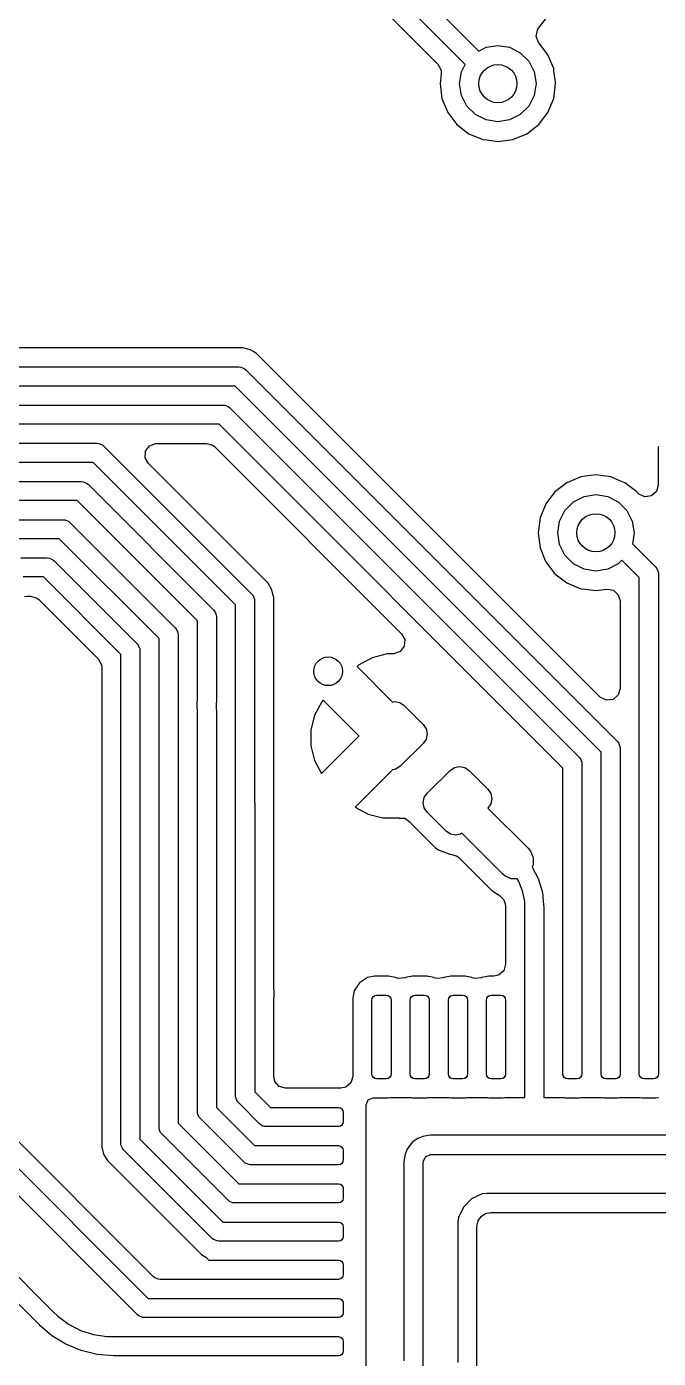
# Model space of a CAD drawing. Extents: x 51 to 261, y -150 to -32.
# Drawn here: x 107.19 to 113.81, y -113.8 to -99.86 of the extents above; entities that cross this region are included whole.
import ezdxf

# ---------------------------------------------------------------- set-up
doc = ezdxf.new("R2010")
doc.units = 0
doc.layers.add('BLACK', color=7, linetype='CONTINUOUS')

msp = doc.modelspace()

# ---------------------------------------------------------------- linework, layer by layer
at = {"layer": 'BLACK', "linetype": 'CONTINUOUS'}
for p, q in [((85.265167, -73.44569), (111.929977, -100.110501)), ((111.788556, -100.251922), (85.259042, -73.722408)), ((85.671223, -74.418139), (111.50213, -100.249046)), ((112.558311, -99.869282), (112.654565, -99.743841)), ((112.531797, -99.956805), (112.545835, -99.88836)), ((112.556992, -100.021974), (112.531797, -99.956805)), ((112.545835, -99.88836), (112.556992, -99.871)), ((112.556992, -99.871), (112.558309, -99.869283)), ((112.558309, -99.869283), (112.558311, -99.869282)), ((111.929977, -100.110501), (112.006422, -100.071551)), ((112.006422, -100.071551), (112.130029, -100.051974)), ((112.130029, -100.051974), (112.253636, -100.071551)), ((112.253636, -100.071551), (112.365143, -100.128367)), ((112.365143, -100.128367), (112.453636, -100.21686)), ((112.558309, -100.02369), (112.556992, -100.021974)), ((112.558311, -100.023692), (112.558309, -100.02369)), ((112.582745, -100.055535), (112.558311, -100.023692)), ((112.654564, -100.149131), (112.582745, -100.055535)), ((111.50213, -100.249046), (111.535615, -100.310369)), ((111.749606, -100.328367), (111.788556, -100.251922)), ((112.453636, -100.21686), (112.510452, -100.328367)), ((112.654564, -100.149132), (112.654564, -100.149131)), ((112.654565, -100.149133), (112.654564, -100.149132)), ((112.715073, -100.295212), (112.654565, -100.149133)), ((111.537388, -100.352912), (111.524347, -100.451972)), ((111.535615, -100.310369), (111.537388, -100.352912)), ((111.730029, -100.451974), (111.749606, -100.328367)), ((112.510452, -100.328367), (112.530029, -100.451974)), ((112.718218, -100.319103), (112.715073, -100.295212)), ((112.733582, -100.435806), (112.718218, -100.319103)), ((111.524347, -100.451972), (111.524347, -100.451975)), ((111.524347, -100.451975), (111.544984, -100.608734)), ((111.749606, -100.575581), (111.730029, -100.451974)), ((112.530029, -100.451974), (112.510452, -100.575581)), ((112.715073, -100.608736), (112.735711, -100.451974)), ((112.735711, -100.451974), (112.733582, -100.435806)), ((111.544984, -100.608734), (111.544985, -100.608736)), ((111.544985, -100.608736), (111.604768, -100.753066)), ((111.806422, -100.687088), (111.749606, -100.575581)), ((111.894915, -100.775581), (111.806422, -100.687088)), ((112.453636, -100.687088), (112.365143, -100.775581)), ((112.510452, -100.575581), (112.453636, -100.687088)), ((112.654565, -100.754815), (112.715073, -100.608736)), ((111.604768, -100.753066), (111.605493, -100.754815)), ((111.605493, -100.754815), (111.701747, -100.880256)), ((112.006422, -100.832397), (111.894915, -100.775581)), ((112.365143, -100.775581), (112.253636, -100.832397)), ((112.558311, -100.880256), (112.654565, -100.754815)), ((111.701747, -100.880256), (111.827188, -100.97651)), ((112.130029, -100.851974), (112.006422, -100.832397)), ((112.253636, -100.832397), (112.130029, -100.851974)), ((112.43287, -100.97651), (112.558311, -100.880256)), ((111.827188, -100.97651), (111.973267, -101.037018)), ((111.973267, -101.037018), (112.012978, -101.042246)), ((112.012978, -101.042246), (112.130028, -101.057656)), ((112.130028, -101.057656), (112.130029, -101.057656)), ((112.130029, -101.057656), (112.13003, -101.057656)), ((112.13003, -101.057656), (112.205417, -101.047731)), ((112.205417, -101.047731), (112.286791, -101.037018)), ((112.286791, -101.037018), (112.43287, -100.97651)), ((109.457728, -103.217982), (82.0855, -103.217982)), ((109.45773, -103.217982), (109.457728, -103.217982)), ((109.486257, -103.225626), (109.45773, -103.217982)), ((109.534159, -103.238461), (109.486257, -103.225626)), ((109.534162, -103.238463), (109.534159, -103.238461)), ((109.575058, -103.262075), (109.534162, -103.238463)), ((109.575061, -103.262075), (109.575058, -103.262075)), ((109.575061, -103.262076), (109.575061, -103.262075)), ((109.602672, -103.278017), (109.575061, -103.262076)), ((109.60268, -103.278023), (109.602672, -103.278017)), ((113.199308, -106.874651), (109.60268, -103.278023)), ((81.761, -103.418482), (109.418168, -103.418482)), ((109.418168, -103.418482), (109.437677, -103.420403)), ((109.437677, -103.420403), (109.473725, -103.435335)), ((109.473725, -103.435335), (109.488879, -103.447771)), ((109.488879, -103.447771), (113.382199, -107.341092)), ((109.376746, -103.618482), (81.661, -103.618482)), ((113.211489, -107.453224), (109.376746, -103.618482)), ((80.11, -103.818482), (109.212839, -103.818482)), ((109.212839, -103.818482), (109.252482, -103.818482)), ((109.252482, -103.818482), (109.271991, -103.820403)), ((109.271991, -103.820403), (109.308039, -103.835335)), ((109.308039, -103.835335), (109.323193, -103.847771)), ((109.323193, -103.847771), (112.982199, -107.506778)), ((109.051174, -104.018482), (80.01, -104.018482)), ((109.21106, -104.018482), (109.051174, -104.018482)), ((112.811489, -107.61891), (109.21106, -104.018482)), ((78.594903, -104.218482), (107.932168, -104.218482)), ((107.932168, -104.218482), (107.951677, -104.220403)), ((107.951677, -104.220403), (107.987725, -104.235335)), ((107.987725, -104.235335), (108.002879, -104.247771)), ((108.002879, -104.247771), (109.553182, -105.798075)), ((108.435835, -104.36934), (108.440819, -104.299648)), ((108.440819, -104.299648), (108.482691, -104.243715)), ((108.482691, -104.243715), (108.548155, -104.219298)), ((108.548155, -104.219298), (108.557001, -104.218982)), ((108.557001, -104.218982), (109.011612, -104.218982)), ((109.011612, -104.218982), (109.076649, -104.218982)), ((109.076649, -104.218982), (109.143688, -104.238667)), ((109.143688, -104.238667), (109.16433, -104.255301)), ((109.16433, -104.255301), (111.12105, -106.212021)), ((113.813737, -104.253004), (113.810989, -104.263258)), ((113.810989, -104.263258), (113.810989, -104.656573)), ((107.890746, -104.418482), (78.553482, -104.418482)), ((109.382471, -105.910206), (107.890746, -104.418482)), ((108.46932, -104.430663), (108.435835, -104.36934)), ((109.722931, -105.684274), (108.46932, -104.430663)), ((113.000237, -104.570956), (112.85416, -104.631463)), ((113.000239, -104.570955), (113.000237, -104.570956)), ((113.156999, -104.550318), (113.000239, -104.570955)), ((113.157001, -104.550318), (113.156999, -104.550318)), ((113.31376, -104.570955), (113.157001, -104.550318)), ((113.313762, -104.570956), (113.31376, -104.570955)), ((113.40843, -104.610169), (113.313762, -104.570956)), ((78.359903, -104.618482), (107.766482, -104.618482)), ((107.766482, -104.618482), (107.785991, -104.620403)), ((107.785991, -104.620403), (107.822039, -104.635335)), ((107.822039, -104.635335), (107.837193, -104.647771)), ((107.837193, -104.647771), (109.153181, -105.96376)), ((112.728718, -104.727718), (112.632463, -104.85316)), ((112.85416, -104.631463), (112.728718, -104.727718)), ((113.459841, -104.631464), (113.40843, -104.610169)), ((113.585282, -104.727718), (113.459841, -104.631464)), ((113.585284, -104.727721), (113.585282, -104.727718)), ((113.588615, -104.732061), (113.585284, -104.727721)), ((113.605786, -104.750286), (113.588615, -104.732061)), ((113.791304, -104.723612), (113.7385, -104.769367)), ((113.810989, -104.656573), (113.791304, -104.723612)), ((107.72506, -104.818482), (78.318482, -104.818482)), ((108.982471, -106.075892), (107.72506, -104.818482)), ((112.632463, -104.85316), (112.571956, -104.999237)), ((112.833393, -104.920886), (112.921886, -104.832393)), ((112.921886, -104.832393), (113.033393, -104.775577)), ((113.033393, -104.775577), (113.157, -104.756)), ((113.157, -104.756), (113.280607, -104.775577)), ((113.280607, -104.775577), (113.392114, -104.832393)), ((113.392114, -104.832393), (113.480607, -104.920886)), ((113.669342, -104.779311), (113.605786, -104.750286)), ((113.7385, -104.769367), (113.669342, -104.779311)), ((112.571955, -104.999239), (112.551318, -105.155998)), ((112.571956, -104.999237), (112.571955, -104.999239)), ((112.776577, -105.032393), (112.833393, -104.920886)), ((113.480607, -104.920886), (113.537423, -105.032393)), ((78.194217, -105.018482), (107.576304, -105.018482)), ((107.576304, -105.018482), (107.595813, -105.020403)), ((107.595813, -105.020403), (107.631861, -105.035335)), ((107.631861, -105.035335), (107.647015, -105.047771)), ((107.647015, -105.047771), (108.751355, -106.152112)), ((112.757, -105.156), (112.776577, -105.032393)), ((113.537423, -105.032393), (113.557, -105.156)), ((107.534882, -105.218482), (78.152796, -105.218482)), ((108.580644, -106.264243), (107.534882, -105.218482)), ((112.551318, -105.155998), (112.551318, -105.156001)), ((112.551318, -105.156001), (112.571955, -105.31276)), ((112.776577, -105.279607), (112.757, -105.156)), ((112.833393, -105.391114), (112.776577, -105.279607)), ((113.557, -105.156), (113.539009, -105.269587)), ((113.539009, -105.269587), (113.7822, -105.512778)), ((107.134934, -105.418482), (107.410618, -105.418482)), ((107.410618, -105.418482), (107.430127, -105.420403)), ((107.430127, -105.420403), (107.466175, -105.435335)), ((112.571955, -105.31276), (112.571956, -105.312762)), ((112.571956, -105.312762), (112.626418, -105.444246)), ((112.921886, -105.479607), (112.833393, -105.391114)), ((107.466175, -105.435335), (107.481329, -105.447771)), ((107.481329, -105.447771), (108.351355, -106.317798)), ((112.626418, -105.444246), (112.632464, -105.458841)), ((112.632464, -105.458841), (112.728718, -105.584282)), ((113.033393, -105.536423), (112.921886, -105.479607)), ((113.157, -105.556), (113.033393, -105.536423)), ((113.280607, -105.536423), (113.157, -105.556)), ((113.392114, -105.479607), (113.280607, -105.536423)), ((113.429149, -105.442571), (113.392114, -105.479607)), ((113.611489, -105.624911), (113.429149, -105.442571)), ((113.7822, -105.512778), (113.794636, -105.527932)), ((113.794636, -105.527932), (113.809568, -105.56398)), ((113.809568, -105.56398), (113.811489, -105.583489)), ((107.369196, -105.618482), (107.156269, -105.618482)), ((108.180644, -106.429929), (107.369196, -105.618482)), ((109.762493, -105.752797), (109.722931, -105.684274)), ((112.728718, -105.584282), (112.854159, -105.680536)), ((112.854159, -105.680536), (113.000238, -105.741044)), ((113.611489, -105.664), (113.611489, -105.624911)), ((113.611489, -110.048566), (113.611489, -105.664)), ((113.811489, -105.583489), (113.811489, -105.664)), ((113.811489, -105.664), (113.811489, -110.048566)), ((107.17122, -105.823205), (107.203309, -105.818982)), ((107.203309, -105.818982), (107.234785, -105.818982)), ((107.234785, -105.818982), (107.301824, -105.838667)), ((107.301824, -105.838667), (107.322466, -105.855301)), ((109.553182, -105.798075), (109.565619, -105.813228)), ((109.565619, -105.813228), (109.578469, -105.844251)), ((109.578469, -105.844251), (109.58055, -105.849276)), ((109.58055, -105.849276), (109.582471, -105.868785)), ((109.77474, -105.798504), (109.762493, -105.752797)), ((109.781451, -105.823553), (109.77474, -105.798504)), ((109.78297, -105.829221), (109.781451, -105.823553)), ((109.782971, -105.829225), (109.78297, -105.829221)), ((109.782971, -107.223263), (109.782971, -105.829225)), ((113.000238, -105.741044), (113.044841, -105.746916)), ((113.044841, -105.746916), (113.156999, -105.761682)), ((113.156999, -105.761682), (113.157, -105.761682)), ((113.157, -105.761682), (113.270805, -105.746699)), ((113.270805, -105.746699), (113.339839, -105.757464)), ((113.339839, -105.757464), (113.392095, -105.803844)), ((113.392095, -105.803844), (113.410989, -105.869638)), ((107.322466, -105.855301), (107.943825, -106.47666)), ((109.153181, -105.96376), (109.165618, -105.978913)), ((109.165618, -105.978913), (109.165618, -105.978914)), ((109.165618, -105.978914), (109.18055, -106.014962)), ((109.382471, -109.845628), (109.382471, -105.910206)), ((109.582471, -105.868785), (109.582471, -107.97789)), ((113.410989, -105.869638), (113.410989, -106.78697)), ((108.982471, -106.906938), (108.982471, -106.075892)), ((109.18055, -106.014962), (109.182471, -106.034471)), ((109.182471, -106.034471), (109.182471, -106.923623)), ((108.580644, -111.379767), (108.580644, -106.264243)), ((108.751355, -106.152112), (108.763792, -106.167265)), ((108.763792, -106.167265), (108.773938, -106.191761)), ((108.773938, -106.191761), (108.778723, -106.203313)), ((108.778723, -106.203313), (108.780644, -106.222822)), ((108.780644, -106.222822), (108.780644, -111.338345)), ((111.12105, -106.212021), (111.154535, -106.273344)), ((108.351355, -106.317798), (108.363792, -106.332951)), ((108.363792, -106.332951), (108.376584, -106.363834)), ((108.376584, -106.363834), (108.378723, -106.368999)), ((108.378723, -106.368999), (108.380644, -106.388508)), ((108.380644, -106.388508), (108.380644, -111.504031)), ((111.107679, -106.398969), (111.042215, -106.423386)), ((111.149551, -106.343036), (111.107679, -106.398969)), ((111.154535, -106.273344), (111.149551, -106.343036)), ((107.943825, -106.47666), (107.97731, -106.537983)), ((107.97731, -106.537983), (107.980144, -106.564341)), ((108.180644, -111.545453), (108.180644, -106.429929)), ((110.671095, -106.541819), (110.655147, -106.555439)), ((110.671104, -106.541813), (110.671095, -106.541819)), ((110.812797, -106.463916), (110.671104, -106.541813)), ((110.812807, -106.463913), (110.812797, -106.463916)), ((110.969418, -106.423702), (110.812807, -106.463913)), ((111.033369, -106.423702), (110.969418, -106.423702)), ((111.042215, -106.423386), (111.033369, -106.423702)), ((107.980144, -106.564341), (107.980144, -111.585015)), ((110.655147, -106.555439), (111.027866, -106.928158)), ((113.410989, -106.78697), (113.391304, -106.854009)), ((108.980655, -106.926942), (108.982285, -106.907407)), ((108.982878, -107.075943), (108.980655, -106.926942)), ((108.982285, -106.907407), (108.982471, -106.906938)), ((109.182471, -106.923623), (109.18087, -106.939876)), ((109.18087, -106.939876), (109.182941, -107.078593)), ((110.287972, -106.924942), (110.210071, -107.066642)), ((110.301594, -106.908993), (110.287972, -106.924942)), ((110.674313, -107.281712), (110.301594, -106.908993)), ((111.027866, -106.928158), (111.050273, -106.923702)), ((111.050273, -106.923702), (111.103849, -106.934359)), ((111.103849, -106.934359), (111.149268, -106.964707)), ((111.149268, -106.964707), (111.347258, -107.162697)), ((113.205786, -106.880683), (113.199308, -106.874651)), ((113.269342, -106.909708), (113.205786, -106.880683)), ((113.3385, -106.899764), (113.269342, -106.909708)), ((113.391304, -106.854009), (113.3385, -106.899764)), ((108.982471, -107.080086), (108.982878, -107.075943)), ((108.982471, -111.215908), (108.982471, -107.080086)), ((109.182941, -107.078593), (109.182471, -107.084226)), ((109.182471, -107.084226), (109.182471, -111.174486)), ((110.210068, -107.066652), (110.169857, -107.223263)), ((110.210071, -107.066642), (110.210068, -107.066652)), ((109.782971, -107.931434), (109.782971, -107.223263)), ((110.169857, -107.223263), (110.169857, -107.384974)), ((111.347258, -107.162697), (111.377606, -107.208116)), ((111.377606, -107.208116), (111.388263, -107.261692)), ((110.283411, -107.674999), (110.673721, -107.284689)), ((110.673721, -107.284689), (110.674313, -107.281712)), ((111.347258, -107.360687), (111.106842, -107.601103)), ((111.377606, -107.315267), (111.347258, -107.360687)), ((111.388263, -107.261692), (111.377606, -107.315267)), ((113.382199, -107.341092), (113.394636, -107.356245)), ((113.394636, -107.356245), (113.399009, -107.366803)), ((113.399009, -107.366803), (113.409568, -107.392294)), ((110.169857, -107.384974), (110.210071, -107.541594)), ((112.982199, -107.506778), (112.994636, -107.521931)), ((112.994636, -107.521931), (112.994636, -107.521932)), ((112.994636, -107.521932), (113.009568, -107.55798)), ((113.211489, -110.048566), (113.211489, -107.453224)), ((113.409568, -107.392294), (113.411489, -107.411803)), ((113.411489, -107.411803), (113.411489, -110.048566)), ((110.210071, -107.541594), (110.210071, -107.541595)), ((110.210071, -107.541595), (110.28341, -107.674998)), ((111.027272, -107.638243), (110.636964, -108.028552)), ((111.061422, -107.631451), (111.027272, -107.638243)), ((111.106842, -107.601103), (111.061422, -107.631451)), ((111.389684, -107.883945), (111.6301, -107.643529)), ((111.6301, -107.643529), (111.67552, -107.613181)), ((111.67552, -107.613181), (111.729095, -107.602524)), ((111.729095, -107.602524), (111.782671, -107.613181)), ((111.782671, -107.613181), (111.82809, -107.643529)), ((111.82809, -107.643529), (112.02608, -107.841519)), ((112.811489, -110.048566), (112.811489, -107.61891)), ((113.009568, -107.55798), (113.011489, -107.577489)), ((113.011489, -107.577489), (113.011489, -110.048566)), ((110.28341, -107.674998), (110.283411, -107.674999)), ((109.783452, -107.938775), (109.782971, -107.931434)), ((109.783452, -109.87435), (109.783452, -107.938775)), ((111.348679, -107.98294), (111.359336, -107.929365)), ((111.359336, -107.929365), (111.389684, -107.883945)), ((112.02608, -107.841519), (112.056428, -107.886938)), ((112.056428, -107.886938), (112.067085, -107.940514)), ((112.067085, -107.940514), (112.056428, -107.994089)), ((109.582471, -107.97789), (109.582952, -107.982775)), ((109.582952, -107.982775), (109.582952, -109.876781)), ((110.636964, -108.028552), (110.770372, -108.101894)), ((111.359336, -108.036516), (111.348679, -107.98294)), ((111.389684, -108.081935), (111.359336, -108.036516)), ((112.056428, -107.994089), (112.026477, -108.038914)), ((112.026477, -108.038914), (112.446693, -108.45913)), ((110.770372, -108.101894), (110.92699, -108.142107)), ((110.92699, -108.142107), (110.926996, -108.142108)), ((110.926996, -108.142108), (111.088695, -108.142108)), ((111.088695, -108.142108), (111.096435, -108.14113)), ((111.096435, -108.14113), (111.096746, -108.143592)), ((111.096746, -108.143592), (111.154358, -108.14555)), ((111.154358, -108.14555), (111.211819, -108.185298)), ((111.211819, -108.185298), (111.213777, -108.187784)), ((111.213777, -108.187784), (111.219689, -108.195489)), ((111.219689, -108.195489), (111.219699, -108.1955)), ((111.219699, -108.1955), (111.474111, -108.449911)), ((111.587674, -108.279925), (111.389684, -108.081935)), ((111.633093, -108.310273), (111.587674, -108.279925)), ((111.686669, -108.32093), (111.633093, -108.310273)), ((111.740244, -108.310273), (111.686669, -108.32093)), ((111.751499, -108.302752), (111.740244, -108.310273)), ((112.177285, -108.728538), (111.751499, -108.302752)), ((111.474111, -108.449911), (111.47412, -108.449919)), ((111.47412, -108.449919), (111.505609, -108.474082)), ((111.505609, -108.474082), (111.513792, -108.480361)), ((111.513792, -108.480361), (111.62663, -108.52143)), ((112.446693, -108.45913), (112.470385, -108.487998)), ((112.470385, -108.487998), (112.498829, -108.556669)), ((111.62663, -108.52143), (111.635265, -108.52143)), ((111.635265, -108.52143), (111.702304, -108.541115)), ((111.702304, -108.541115), (111.722946, -108.557749)), ((111.722946, -108.557749), (111.90352, -108.738322)), ((112.498829, -108.630999), (112.488097, -108.656907)), ((112.498829, -108.556669), (112.498829, -108.630999)), ((111.90352, -108.738322), (112.07191, -108.906712)), ((112.206153, -108.75223), (112.177285, -108.728538)), ((112.274824, -108.780674), (112.206153, -108.75223)), ((112.488097, -108.656907), (112.552015, -108.776458)), ((112.552015, -108.776458), (112.596465, -108.922964)), ((112.07191, -108.906712), (112.133917, -108.942512)), ((112.332326, -108.780674), (112.274824, -108.780674)), ((112.345343, -108.80015), (112.332326, -108.780674)), ((112.389143, -108.905869), (112.345343, -108.80015)), ((112.41147, -109.018103), (112.389143, -108.905869)), ((112.133917, -108.942512), (112.14543, -108.949159)), ((112.14543, -108.949159), (112.193645, -108.999727)), ((112.193645, -108.999727), (112.206368, -109.040361)), ((112.206368, -109.040361), (112.209927, -109.067394)), ((112.41147, -109.07532), (112.41147, -109.018103)), ((112.596465, -108.922964), (112.609542, -109.055751)), ((112.609542, -109.055751), (112.609568, -109.055814)), ((112.609568, -109.055814), (112.611489, -109.075323)), ((112.209927, -109.067394), (112.210988, -109.083582)), ((112.210988, -109.083582), (112.210987, -109.132886)), ((112.210987, -109.132886), (112.210989, -109.132911)), ((112.210989, -109.132911), (112.210989, -109.674066)), ((112.411489, -109.07532), (112.41147, -109.07532)), ((112.411489, -109.075323), (112.411489, -109.07532)), ((112.411489, -110.048566), (112.411489, -109.075323)), ((112.611489, -109.075323), (112.611489, -110.048566)), ((112.191304, -109.741105), (112.1385, -109.78686)), ((112.210989, -109.674066), (112.191304, -109.741105)), ((109.382544, -109.846378), (109.382471, -109.845628)), ((109.382482, -109.847134), (109.382544, -109.846378)), ((109.382952, -109.878333), (109.382482, -109.847134)), ((109.382952, -111.050703), (109.382952, -109.878333)), ((109.582952, -109.876781), (109.584452, -109.976354)), ((109.783466, -109.876217), (109.783452, -109.87435)), ((109.785525, -110.012891), (109.783466, -109.876217)), ((110.680888, -109.867965), (110.625522, -109.950826)), ((110.763749, -109.812599), (110.680888, -109.867965)), ((110.763753, -109.812598), (110.763749, -109.812599)), ((110.836812, -109.798066), (110.763753, -109.812598)), ((110.836815, -109.798066), (110.836812, -109.798066)), ((110.986163, -109.798066), (110.836815, -109.798066)), ((110.986165, -109.798066), (110.986163, -109.798066)), ((111.059229, -109.812599), (110.986165, -109.798066)), ((111.064037, -109.814591), (111.059229, -109.812599)), ((111.089472, -109.82206), (111.064037, -109.814591)), ((111.158941, -109.814591), (111.089472, -109.82206)), ((111.163748, -109.812599), (111.158941, -109.814591)), ((111.236813, -109.798066), (111.163748, -109.812599)), ((111.236815, -109.798066), (111.236813, -109.798066)), ((111.386163, -109.798066), (111.236815, -109.798066)), ((111.386165, -109.798066), (111.386163, -109.798066)), ((111.459229, -109.812599), (111.386165, -109.798066)), ((111.464037, -109.814591), (111.459229, -109.812599)), ((111.489472, -109.82206), (111.464037, -109.814591)), ((111.558941, -109.814591), (111.489472, -109.82206)), ((111.563748, -109.812599), (111.558941, -109.814591)), ((111.636813, -109.798066), (111.563748, -109.812599)), ((111.636815, -109.798066), (111.636813, -109.798066)), ((111.786163, -109.798066), (111.636815, -109.798066)), ((111.786165, -109.798066), (111.786163, -109.798066)), ((111.859229, -109.812599), (111.786165, -109.798066)), ((111.864037, -109.814591), (111.859229, -109.812599)), ((111.889472, -109.82206), (111.864037, -109.814591)), ((111.958941, -109.814591), (111.889472, -109.82206)), ((111.963748, -109.812599), (111.958941, -109.814591)), ((112.036813, -109.798066), (111.963748, -109.812599)), ((112.086989, -109.798066), (112.036813, -109.798066)), ((112.1385, -109.78686), (112.086989, -109.798066)), ((105.250772, -109.957191), (108.467147, -113.173566)), ((108.5207, -112.944277), (105.483865, -109.907442)), ((109.584452, -109.976354), (109.582952, -109.994364)), ((109.582952, -109.994364), (109.582952, -111.009281)), ((109.783452, -110.036496), (109.785366, -110.021054)), ((109.784585, -110.020964), (109.785522, -110.0129)), ((109.785366, -110.021054), (109.784585, -110.020964)), ((109.785522, -110.0129), (109.785525, -110.012891)), ((110.625521, -109.95083), (110.610989, -110.023887)), ((110.610989, -110.023887), (110.610989, -110.849066)), ((110.625522, -109.950826), (110.625521, -109.95083)), ((110.811489, -110.048566), (110.815295, -110.029432)), ((110.815295, -110.029432), (110.826134, -110.013211)), ((110.826134, -110.013211), (110.842355, -110.002372)), ((110.842355, -110.002372), (110.861489, -109.998566)), ((110.861489, -109.998566), (110.961489, -109.998566)), ((110.961489, -109.998566), (110.980623, -110.002372)), ((110.980623, -110.002372), (110.996844, -110.013211)), ((110.996844, -110.013211), (111.007683, -110.029432)), ((111.007683, -110.029432), (111.011489, -110.048566)), ((111.211489, -110.048566), (111.215295, -110.029432)), ((111.215295, -110.029432), (111.226134, -110.013211)), ((111.226134, -110.013211), (111.242355, -110.002372)), ((111.242355, -110.002372), (111.261489, -109.998566)), ((111.261489, -109.998566), (111.361489, -109.998566)), ((111.361489, -109.998566), (111.380623, -110.002372)), ((111.380623, -110.002372), (111.396844, -110.013211)), ((111.396844, -110.013211), (111.407683, -110.029432)), ((111.407683, -110.029432), (111.411489, -110.048566)), ((111.611489, -110.048566), (111.615295, -110.029432)), ((111.615295, -110.029432), (111.626134, -110.013211)), ((111.626134, -110.013211), (111.642355, -110.002372)), ((111.642355, -110.002372), (111.661489, -109.998566)), ((111.661489, -109.998566), (111.761489, -109.998566)), ((111.761489, -109.998566), (111.780623, -110.002372)), ((111.780623, -110.002372), (111.796844, -110.013211)), ((111.796844, -110.013211), (111.807683, -110.029432)), ((111.807683, -110.029432), (111.811489, -110.048566)), ((112.011489, -110.048566), (112.015295, -110.029432)), ((112.015295, -110.029432), (112.026134, -110.013211)), ((112.026134, -110.013211), (112.042355, -110.002372)), ((112.042355, -110.002372), (112.061489, -109.998566)), ((112.061489, -109.998566), (112.161489, -109.998566)), ((112.161489, -109.998566), (112.180623, -110.002372)), ((112.180623, -110.002372), (112.196844, -110.013211)), ((112.196844, -110.013211), (112.207683, -110.029432)), ((112.207683, -110.029432), (112.211489, -110.048566)), ((108.355014, -113.344277), (105.080061, -110.069324)), ((109.783452, -110.849066), (109.783452, -110.036496)), ((110.811489, -110.823566), (110.811489, -110.048566)), ((111.011489, -110.048566), (111.011489, -110.823566)), ((111.211489, -110.823566), (111.211489, -110.048566)), ((111.411489, -110.048566), (111.411489, -110.823566)), ((111.611489, -110.823566), (111.611489, -110.048566)), ((111.811489, -110.048566), (111.811489, -110.823566)), ((112.011489, -110.823566), (112.011489, -110.048566)), ((112.211489, -110.048566), (112.211489, -110.823566)), ((112.411489, -110.436066), (112.411489, -110.048566)), ((112.611489, -110.048566), (112.611489, -110.436066)), ((112.811489, -110.823566), (112.811489, -110.048566)), ((113.011489, -110.048566), (113.011489, -110.823566)), ((113.211489, -110.823566), (113.211489, -110.048566)), ((113.411489, -110.048566), (113.411489, -110.823566)), ((113.611489, -110.823566), (113.611489, -110.048566)), ((113.811489, -110.048566), (113.811489, -110.823566)), ((112.411489, -111.067566), (112.411489, -110.436066)), ((112.611489, -110.436066), (112.611489, -111.067566)), ((109.794658, -110.900577), (109.783452, -110.849066)), ((110.610989, -110.849066), (110.591304, -110.916105)), ((110.815295, -110.8427), (110.811489, -110.823566)), ((110.826134, -110.858921), (110.815295, -110.8427)), ((110.842355, -110.86976), (110.826134, -110.858921)), ((110.861489, -110.873566), (110.842355, -110.86976)), ((110.980623, -110.86976), (110.961489, -110.873566)), ((110.996844, -110.858921), (110.980623, -110.86976)), ((111.007683, -110.8427), (110.996844, -110.858921)), ((111.011489, -110.823566), (111.007683, -110.8427)), ((111.215295, -110.8427), (111.211489, -110.823566)), ((111.226134, -110.858921), (111.215295, -110.8427)), ((111.242355, -110.86976), (111.226134, -110.858921)), ((111.261489, -110.873566), (111.242355, -110.86976)), ((111.380623, -110.86976), (111.361489, -110.873566)), ((111.396844, -110.858921), (111.380623, -110.86976)), ((111.407683, -110.8427), (111.396844, -110.858921)), ((111.411489, -110.823566), (111.407683, -110.8427)), ((111.615295, -110.8427), (111.611489, -110.823566)), ((111.626134, -110.858921), (111.615295, -110.8427)), ((111.642355, -110.86976), (111.626134, -110.858921)), ((111.661489, -110.873566), (111.642355, -110.86976)), ((111.780623, -110.86976), (111.761489, -110.873566)), ((111.796844, -110.858921), (111.780623, -110.86976)), ((111.807683, -110.8427), (111.796844, -110.858921)), ((111.811489, -110.823566), (111.807683, -110.8427)), ((112.015295, -110.8427), (112.011489, -110.823566)), ((112.026134, -110.858921), (112.015295, -110.8427)), ((112.042355, -110.86976), (112.026134, -110.858921)), ((112.061489, -110.873566), (112.042355, -110.86976)), ((112.180623, -110.86976), (112.161489, -110.873566)), ((112.196844, -110.858921), (112.180623, -110.86976)), ((112.207683, -110.8427), (112.196844, -110.858921)), ((112.211489, -110.823566), (112.207683, -110.8427)), ((112.815295, -110.8427), (112.811489, -110.823566)), ((112.826134, -110.858921), (112.815295, -110.8427)), ((112.842355, -110.86976), (112.826134, -110.858921)), ((112.861489, -110.873566), (112.842355, -110.86976)), ((112.980623, -110.86976), (112.961489, -110.873566)), ((112.996844, -110.858921), (112.980623, -110.86976)), ((113.007683, -110.8427), (112.996844, -110.858921)), ((113.011489, -110.823566), (113.007683, -110.8427)), ((113.215295, -110.8427), (113.211489, -110.823566)), ((113.226134, -110.858921), (113.215295, -110.8427)), ((113.242355, -110.86976), (113.226134, -110.858921)), ((113.261489, -110.873566), (113.242355, -110.86976)), ((113.380623, -110.86976), (113.361489, -110.873566)), ((113.396844, -110.858921), (113.380623, -110.86976)), ((113.407683, -110.8427), (113.396844, -110.858921)), ((113.411489, -110.823566), (113.407683, -110.8427)), ((113.615295, -110.8427), (113.611489, -110.823566)), ((113.626134, -110.858921), (113.615295, -110.8427)), ((113.642355, -110.86976), (113.626134, -110.858921)), ((113.661489, -110.873566), (113.642355, -110.86976)), ((113.780623, -110.86976), (113.761489, -110.873566)), ((113.796844, -110.858921), (113.780623, -110.86976)), ((113.807683, -110.8427), (113.796844, -110.858921)), ((113.811489, -110.823566), (113.807683, -110.8427)), ((109.582952, -111.009281), (109.747237, -111.173566)), ((109.840413, -110.953381), (109.794658, -110.900577)), ((109.907452, -110.973066), (109.840413, -110.953381)), ((110.486989, -110.973066), (109.907452, -110.973066)), ((110.5385, -110.96186), (110.486989, -110.973066)), ((110.591304, -110.916105), (110.5385, -110.96186)), ((110.961489, -110.873566), (110.861489, -110.873566)), ((111.361489, -110.873566), (111.261489, -110.873566)), ((111.761489, -110.873566), (111.661489, -110.873566)), ((112.161489, -110.873566), (112.061489, -110.873566)), ((112.961489, -110.873566), (112.861489, -110.873566)), ((113.361489, -110.873566), (113.261489, -110.873566)), ((113.761489, -110.873566), (113.661489, -110.873566)), ((109.384873, -111.070212), (109.382952, -111.050703)), ((109.399805, -111.10626), (109.384873, -111.070212)), ((109.412241, -111.121414), (109.399805, -111.10626)), ((109.635104, -111.344277), (109.412241, -111.121414)), ((110.749239, -111.146814), (110.770913, -111.094488)), ((110.749239, -113.973566), (110.749239, -111.146814)), ((110.770913, -111.094488), (110.823239, -111.072814)), ((110.823239, -111.072814), (110.833191, -111.073796)), ((110.833191, -111.073796), (110.8332, -111.07371)), ((110.8332, -111.07371), (110.836813, -111.074066)), ((110.836813, -111.074066), (110.836815, -111.074066)), ((110.836815, -111.074066), (110.986162, -111.074066)), ((110.986162, -111.074066), (110.986163, -111.074066)), ((110.986163, -111.074066), (111.001705, -111.070974)), ((111.001705, -111.070974), (111.011692, -111.068988)), ((111.011692, -111.068988), (111.026128, -111.067566)), ((111.026128, -111.067566), (111.19685, -111.067566)), ((111.19685, -111.067566), (111.211286, -111.068988)), ((111.211286, -111.068988), (111.221272, -111.070974)), ((111.221272, -111.070974), (111.236815, -111.074066)), ((111.236815, -111.074066), (111.236816, -111.074066)), ((111.236816, -111.074066), (111.386162, -111.074066)), ((111.386162, -111.074066), (111.386163, -111.074066)), ((111.386163, -111.074066), (111.401705, -111.070974)), ((111.401705, -111.070974), (111.411692, -111.068988)), ((111.411692, -111.068988), (111.426128, -111.067566)), ((111.426128, -111.067566), (111.59685, -111.067566)), ((111.59685, -111.067566), (111.611286, -111.068988)), ((111.611286, -111.068988), (111.621272, -111.070974)), ((111.621272, -111.070974), (111.636815, -111.074066)), ((111.636815, -111.074066), (111.636816, -111.074066)), ((111.636816, -111.074066), (111.786162, -111.074066)), ((111.786162, -111.074066), (111.786163, -111.074066)), ((111.786163, -111.074066), (111.801705, -111.070974)), ((111.801705, -111.070974), (111.811692, -111.068988)), ((111.811692, -111.068988), (111.826128, -111.067566)), ((111.826128, -111.067566), (111.99685, -111.067566)), ((111.99685, -111.067566), (112.011286, -111.068988)), ((112.011286, -111.068988), (112.021272, -111.070974)), ((112.021272, -111.070974), (112.036815, -111.074066)), ((112.036815, -111.074066), (112.036816, -111.074066)), ((112.036816, -111.074066), (112.186162, -111.074066)), ((112.186162, -111.074066), (112.186163, -111.074066)), ((112.186163, -111.074066), (112.201705, -111.070974)), ((112.201705, -111.070974), (112.211692, -111.068988)), ((112.211692, -111.068988), (112.226128, -111.067566)), ((112.226128, -111.067566), (112.411489, -111.067566)), ((112.611489, -111.067566), (112.79685, -111.067566)), ((112.79685, -111.067566), (112.811286, -111.068988)), ((112.811286, -111.068988), (112.821272, -111.070974)), ((112.821272, -111.070974), (112.836815, -111.074066)), ((112.836815, -111.074066), (112.836816, -111.074066)), ((112.836816, -111.074066), (112.986162, -111.074066)), ((112.986162, -111.074066), (112.986163, -111.074066)), ((112.986163, -111.074066), (113.001705, -111.070974)), ((113.001705, -111.070974), (113.011692, -111.068988)), ((113.011692, -111.068988), (113.026128, -111.067566)), ((113.026128, -111.067566), (113.19685, -111.067566)), ((113.19685, -111.067566), (113.211286, -111.068988)), ((113.211286, -111.068988), (113.221272, -111.070974)), ((113.221272, -111.070974), (113.236815, -111.074066)), ((113.236815, -111.074066), (113.236816, -111.074066)), ((113.236816, -111.074066), (113.386162, -111.074066)), ((113.386162, -111.074066), (113.386163, -111.074066)), ((113.386163, -111.074066), (113.401705, -111.070974)), ((113.401705, -111.070974), (113.411692, -111.068988)), ((113.411692, -111.068988), (113.426128, -111.067566)), ((113.426128, -111.067566), (113.59685, -111.067566)), ((113.59685, -111.067566), (113.611286, -111.068988)), ((113.611286, -111.068988), (113.621272, -111.070974)), ((113.621272, -111.070974), (113.636815, -111.074066)), ((113.636815, -111.074066), (113.636816, -111.074066)), ((113.636816, -111.074066), (113.786162, -111.074066)), ((113.786162, -111.074066), (113.786163, -111.074066)), ((113.786163, -111.074066), (113.801705, -111.070974)), ((113.801705, -111.070974), (113.811692, -111.068988)), ((108.984392, -111.235417), (108.982471, -111.215908)), ((108.999324, -111.271465), (108.984392, -111.235417)), ((109.01176, -111.286619), (108.999324, -111.271465)), ((109.469418, -111.744277), (109.01176, -111.286619)), ((109.182471, -111.174486), (109.581551, -111.573566)), ((109.747237, -111.173566), (110.461489, -111.173566)), ((110.461489, -111.173566), (110.480623, -111.177372)), ((110.480623, -111.177372), (110.496844, -111.188211)), ((110.496844, -111.188211), (110.507683, -111.204432)), ((110.507683, -111.204432), (110.511489, -111.223566)), ((110.511489, -111.223566), (110.511489, -111.323566)), ((108.582565, -111.399276), (108.580644, -111.379767)), ((108.597497, -111.435324), (108.582565, -111.399276)), ((108.780644, -111.338345), (109.415865, -111.973566)), ((109.64893, -111.355623), (109.635104, -111.344277)), ((109.651134, -111.358921), (109.64893, -111.355623)), ((109.667355, -111.36976), (109.651134, -111.358921)), ((109.686489, -111.373566), (109.667355, -111.36976)), ((109.705815, -111.373566), (109.686489, -111.373566)), ((110.073989, -111.373566), (109.705815, -111.373566)), ((110.461489, -111.373566), (110.073989, -111.373566)), ((110.480623, -111.36976), (110.461489, -111.373566)), ((110.496844, -111.358921), (110.480623, -111.36976)), ((110.507683, -111.3427), (110.496844, -111.358921)), ((110.511489, -111.323566), (110.507683, -111.3427)), ((108.182565, -111.564962), (108.180644, -111.545453)), ((108.197497, -111.60101), (108.182565, -111.564962)), ((108.380644, -111.504031), (109.250179, -112.373566)), ((108.609933, -111.450478), (108.597497, -111.435324)), ((109.303732, -112.144277), (108.609933, -111.450478)), ((111.233976, -111.536013), (111.181055, -111.610599)), ((111.233978, -111.536011), (111.233976, -111.536013)), ((111.292276, -111.49938), (111.233978, -111.536011)), ((111.344593, -111.47771), (111.292276, -111.49938)), ((111.344603, -111.477707), (111.344593, -111.47771)), ((111.400946, -111.4665), (111.344603, -111.477707)), ((111.423239, -111.462066), (111.400946, -111.4665)), ((115.675239, -111.462066), (111.423239, -111.462066)), ((107.980144, -111.585015), (107.980819, -111.587533)), ((107.980819, -111.587533), (108.000623, -111.661443)), ((108.000623, -111.661443), (108.000624, -111.661444)), ((108.000624, -111.661444), (108.034142, -111.719499)), ((108.209933, -111.616164), (108.197497, -111.60101)), ((109.138046, -112.544277), (108.209933, -111.616164)), ((109.581551, -111.573566), (110.073989, -111.573566)), ((110.073989, -111.573566), (110.461489, -111.573566)), ((110.461489, -111.573566), (110.480623, -111.577372)), ((110.480623, -111.577372), (110.496844, -111.588211)), ((110.496844, -111.588211), (110.507683, -111.604432)), ((110.507683, -111.604432), (110.511489, -111.623566)), ((110.511489, -111.623566), (110.511489, -111.723566)), ((111.15938, -111.66293), (111.143739, -111.741567)), ((111.159383, -111.66292), (111.15938, -111.66293)), ((111.181055, -111.610599), (111.159383, -111.66292)), ((111.349239, -111.741566), (111.370913, -111.68924)), ((111.370913, -111.68924), (111.423239, -111.667566)), ((111.423239, -111.667566), (115.675239, -111.667566)), ((108.034142, -111.719499), (108.040184, -111.729964)), ((108.040184, -111.729964), (108.968297, -112.658077)), ((109.484572, -111.756713), (109.469418, -111.744277)), ((109.52062, -111.771645), (109.484572, -111.756713)), ((109.540129, -111.773566), (109.52062, -111.771645)), ((109.686489, -111.773566), (109.540129, -111.773566)), ((110.461489, -111.773566), (109.686489, -111.773566)), ((110.480623, -111.76976), (110.461489, -111.773566)), ((110.496844, -111.758921), (110.480623, -111.76976)), ((110.507683, -111.7427), (110.496844, -111.758921)), ((110.511489, -111.723566), (110.507683, -111.7427)), ((111.143739, -111.741567), (111.143739, -113.828619)), ((111.349239, -114.067566), (111.349239, -111.741566)), ((109.415865, -111.973566), (110.073989, -111.973566)), ((110.073989, -111.973566), (110.461489, -111.973566)), ((110.461489, -111.973566), (110.480623, -111.977372)), ((110.480623, -111.977372), (110.496844, -111.988211)), ((110.496844, -111.988211), (110.507683, -112.004432)), ((110.507683, -112.004432), (110.511489, -112.023566)), ((110.511489, -112.123566), (110.507683, -112.1427)), ((110.511489, -112.023566), (110.511489, -112.123566)), ((111.964948, -112.079672), (111.854843, -112.131015)), ((111.96495, -112.079672), (111.964948, -112.079672)), ((112.015128, -112.073066), (111.96495, -112.079672)), ((115.00785, -112.073066), (112.015128, -112.073066)), ((109.318886, -112.156713), (109.303732, -112.144277)), ((109.354934, -112.171645), (109.318886, -112.156713)), ((109.374443, -112.173566), (109.354934, -112.171645)), ((109.686489, -112.173566), (109.374443, -112.173566)), ((110.461489, -112.173566), (109.686489, -112.173566)), ((110.480623, -112.16976), (110.461489, -112.173566)), ((110.496844, -112.158921), (110.480623, -112.16976)), ((110.507683, -112.1427), (110.496844, -112.158921)), ((111.768936, -112.216922), (111.717595, -112.327026)), ((111.854843, -112.131015), (111.768936, -112.216922)), ((109.250179, -112.373566), (110.073989, -112.373566)), ((110.073989, -112.373566), (110.461489, -112.373566)), ((110.461489, -112.373566), (110.480623, -112.377372)), ((110.480623, -112.377372), (110.496844, -112.388211)), ((110.496844, -112.388211), (110.507683, -112.404432)), ((111.711858, -112.370598), (111.710989, -112.377203)), ((111.710989, -112.377203), (111.710989, -113.842965)), ((111.717594, -112.327028), (111.711858, -112.370598)), ((111.717595, -112.327026), (111.717594, -112.327028)), ((111.911489, -112.417566), (111.92245, -112.36246)), ((111.92245, -112.36246), (111.953666, -112.315743)), ((111.953666, -112.315743), (112.000383, -112.284527)), ((112.000383, -112.284527), (112.055489, -112.273566)), ((112.055489, -112.273566), (114.967489, -112.273566)), ((110.507683, -112.5427), (110.496844, -112.558921)), ((110.507683, -112.404432), (110.511489, -112.423566)), ((110.511489, -112.523566), (110.507683, -112.5427)), ((110.511489, -112.423566), (110.511489, -112.523566)), ((111.911489, -114.818707), (111.911489, -112.417566)), ((108.968297, -112.658077), (109.024246, -112.714026)), ((109.1532, -112.556713), (109.138046, -112.544277)), ((109.189248, -112.571645), (109.1532, -112.556713)), ((109.208757, -112.573566), (109.189248, -112.571645)), ((109.686489, -112.573566), (109.208757, -112.573566)), ((110.461489, -112.573566), (109.686489, -112.573566)), ((110.480623, -112.56976), (110.461489, -112.573566)), ((110.496844, -112.558921), (110.480623, -112.56976)), ((106.906818, -112.747723), (107.469057, -113.309962)), ((109.024246, -112.714026), (109.024247, -112.714027)), ((109.024247, -112.714027), (109.024249, -112.714028)), ((109.024249, -112.714028), (109.072142, -112.741679)), ((109.072142, -112.741679), (109.102546, -112.773566)), ((109.102546, -112.773566), (110.073989, -112.773566)), ((110.073989, -112.773566), (110.461489, -112.773566)), ((110.461489, -112.773566), (110.480623, -112.777372)), ((110.480623, -112.777372), (110.496844, -112.788211)), ((110.496844, -112.788211), (110.507683, -112.804432)), ((110.507683, -112.804432), (110.511489, -112.823566)), ((107.327635, -113.451384), (106.765396, -112.889145)), ((108.535853, -112.956713), (108.5207, -112.944277)), ((108.538724, -112.957902), (108.535853, -112.956713)), ((108.571902, -112.971645), (108.538724, -112.957902)), ((110.496844, -112.958921), (110.480623, -112.96976)), ((110.507683, -112.9427), (110.496844, -112.958921)), ((110.511489, -112.923566), (110.507683, -112.9427)), ((110.511489, -112.823566), (110.511489, -112.923566)), ((108.591411, -112.973566), (108.571902, -112.971645)), ((109.686489, -112.973566), (108.591411, -112.973566)), ((110.461489, -112.973566), (109.686489, -112.973566)), ((110.480623, -112.96976), (110.461489, -112.973566)), ((108.467147, -113.173566), (110.073989, -113.173566)), ((110.073989, -113.173566), (110.461489, -113.173566)), ((110.461489, -113.173566), (110.480623, -113.177372)), ((110.480623, -113.177372), (110.496844, -113.188211)), ((110.496844, -113.188211), (110.507683, -113.204432)), ((110.507683, -113.204432), (110.511489, -113.223566)), ((110.511489, -113.223566), (110.511489, -113.323566)), ((107.469057, -113.309962), (107.469059, -113.309965)), ((107.469059, -113.309965), (107.469061, -113.309966)), ((107.469061, -113.309966), (107.469091, -113.309936)), ((107.469091, -113.309936), (107.519173, -113.360023)), ((107.519173, -113.360023), (107.633773, -113.443294)), ((108.370168, -113.356713), (108.355014, -113.344277)), ((108.406216, -113.371645), (108.370168, -113.356713)), ((108.425725, -113.373566), (108.406216, -113.371645)), ((109.686489, -113.373566), (108.425725, -113.373566)), ((110.461489, -113.373566), (109.686489, -113.373566)), ((110.480623, -113.36976), (110.461489, -113.373566)), ((110.496844, -113.358921), (110.480623, -113.36976)), ((110.507683, -113.3427), (110.496844, -113.358921)), ((110.511489, -113.323566), (110.507683, -113.3427)), ((107.329366, -113.452804), (107.327635, -113.451384)), ((107.458907, -113.563455), (107.329366, -113.452804)), ((107.633773, -113.443294), (107.759989, -113.507613)), ((107.759989, -113.507613), (107.894713, -113.551395)), ((107.606074, -113.65365), (107.458907, -113.563455)), ((107.765538, -113.719712), (107.606074, -113.65365)), ((107.894713, -113.551395), (108.034628, -113.573563)), ((108.034628, -113.573563), (108.105458, -113.573566)), ((108.105458, -113.573566), (110.073989, -113.573566)), ((110.073989, -113.573566), (110.461489, -113.573566)), ((110.461489, -113.573566), (110.480623, -113.577372)), ((110.480623, -113.577372), (110.496844, -113.588211)), ((110.496844, -113.588211), (110.507683, -113.604432)), ((110.507683, -113.604432), (110.511489, -113.623566)), ((110.511489, -113.623566), (110.511489, -113.723566)), ((107.933374, -113.760015), (107.765538, -113.719712)), ((108.105448, -113.773566), (107.933374, -113.760015)), ((108.105449, -113.773565), (108.105448, -113.773566)), ((108.105453, -113.773566), (108.105449, -113.773565)), ((109.686489, -113.773566), (108.105453, -113.773566)), ((110.461489, -113.773566), (109.686489, -113.773566)), ((110.480623, -113.76976), (110.461489, -113.773566)), ((110.496844, -113.758921), (110.480623, -113.76976)), ((110.507683, -113.7427), (110.496844, -113.758921)), ((110.511489, -113.723566), (110.507683, -113.7427))]:
    msp.add_line(p, q, dxfattribs=at)
at = {"layer": 'BLACK'}
for centre, radius in [((112.130029, -100.451974), 0.2), ((113.157, -105.156), 0.2), ((110.352471, -106.606316), 0.15)]:
    msp.add_circle(centre, radius, dxfattribs=at)

doc.saveas('drawing.dxf')
